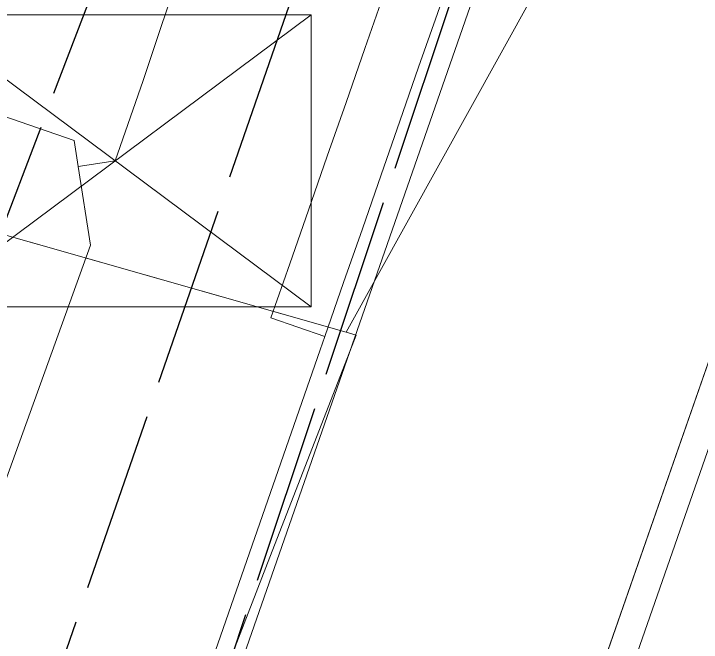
# Model space of a CAD drawing. Header units: metres. Extents: x 105014 to 106600, y 111320 to 118425.
# Drawn here: x 105895.129 to 105899.951, y 114669.139 to 114673.549 of the extents above; entities that cross this region are included whole.
import ezdxf

# ---------------------------------------------------------------- set-up
doc = ezdxf.new("R2010")
doc.units = ezdxf.units.M
doc.linetypes.add('DASHED', pattern=[1.524, 1.27, -0.254])
for name, color, linetype, lineweight in [('10-PAV-CICLORUTA', 76, 'CONTINUOUS', 18), ('20-EP-ZONA-DURA', 253, 'CONTINUOUS', 13), ('20-EP-ZONA-VERDE', 84, 'CONTINUOUS', 13), ('30-RED-ENEL-PROY', 1, 'DASHED', 25), ('30-RED-ETB-CAMARA', 151, 'CONTINUOUS', 13), ('30-RED-ETB-EXIST', 145, 'CONTINUOUS', 13), ('30-RED-MOVISTAR-PROY', 4, 'DASHED', 25), ('35-RH-ACUE-MENOR-PROY', 5, 'DASHED', 25), ('60-PREDIAL-LOTE', 42, 'CONTINUOUS', 13)]:
    doc.layers.add(name, color=color, linetype=linetype, lineweight=lineweight)

# ---------------------------------------------------------------- blocks, each defined once
blk = doc.blocks.new('CAM_ETB_T_13')
for p, q in [((-1.375, -1.025), (1.375, 1.025)), ((-1.375, 1.025), (1.375, -1.025))]:
    blk.add_line(p, q)
blk.add_lwpolyline([(-1.375, -1.025), (1.375, -1.025), (1.375, 1.025), (-1.375, 1.025)], close=True)

msp = doc.modelspace()

# ---------------------------------------------------------------- linework, layer by layer
at = {"layer": '10-PAV-CICLORUTA'}
for points in [[(105901.1423, 114683.4825), (105901.3685, 114681.5125), (105901.5059, 114680.3153), (105901.5735, 114679.5796), (105901.6025, 114679.0165), (105901.6028, 114677.9291), (105901.4668, 114676.3052), (105901.115, 114674.4867), (105901.115, 114674.4867), (105900.8225, 114673.4593), (105900.8185, 114673.4607), (105900.7005, 114673.1107), (105896.2763, 114660.4181)], [(105895.7233, 114666.1233), (105898.4355, 114673.9043), (105898.5545, 114674.2595), (105898.6575, 114674.5956), (105898.8998, 114675.5498), (105899.0228, 114676.1919), (105899.1813, 114677.5518), (105899.2117, 114678.4808), (105899.1495, 114679.7759), (105899.0265, 114680.8635), (105898.9178, 114681.8166), (105898.7966, 114682.8706)]]:
    msp.add_lwpolyline(points, dxfattribs=at)
at = {"layer": '20-EP-ZONA-DURA'}
msp.add_lwpolyline([(105897.7229, 114673.6827), (105897.5911, 114673.3051), (105897.4595, 114672.9273), (105897.3279, 114672.5497), (105897.1961, 114672.1719), (105897.0645, 114671.7943), (105896.9327, 114671.4165), (105897.3106, 114671.2849), (105897.2777, 114671.1901), (105895.5699, 114666.2787)], dxfattribs=at)
at = {"layer": '20-EP-ZONA-VERDE'}
for points in [[(105898.5545, 114674.2595), (105898.4355, 114673.9043), (105895.7233, 114666.1233), (105895.5367, 114666.1843), (105895.5699, 114666.2787), (105897.2777, 114671.1901), (105897.3106, 114671.2849), (105897.4422, 114671.6624), (105897.574, 114672.0403), (105897.7056, 114672.4179), (105897.8372, 114672.7957), (105897.9689, 114673.1733), (105898.1006, 114673.5511), (105898.2322, 114673.9287), (105898.2467, 114673.9703), (105898.308, 114674.1476), (105898.3639, 114674.3065), (105898.3599, 114674.3079), (105898.3659, 114674.3261), (105898.5545, 114674.2595)], [(105900.8225, 114673.4593), (105901.0073, 114673.3941), (105900.8893, 114673.0447), (105896.4653, 114660.3527), (105896.2765, 114660.4185), (105900.7005, 114673.1107), (105900.8185, 114673.4607), (105900.8225, 114673.4593)], [(105901.7655, 114673.1265), (105901.6993, 114672.9378), (105901.0697, 114671.1401), (105897.2003, 114660.0967), (105896.4653, 114660.3527), (105900.8893, 114673.0447), (105901.0073, 114673.3941), (105901.7655, 114673.1265)]]:
    msp.add_lwpolyline(points, close=True, dxfattribs=at)
msp.add_lwpolyline([(105898.1006, 114673.5511), (105897.9689, 114673.1733), (105897.8372, 114672.7957), (105897.7056, 114672.4179), (105897.574, 114672.0403), (105897.4422, 114671.6624), (105897.3106, 114671.2849), (105896.9327, 114671.4165), (105897.0645, 114671.7943), (105897.1961, 114672.1719), (105897.3279, 114672.5497), (105897.4595, 114672.9273), (105897.5911, 114673.3051), (105897.7229, 114673.6827)], dxfattribs=at)
at = {"layer": '30-RED-ENEL-PROY'}
msp.add_lwpolyline([(105890.5305, 114660.1731), (105899.9015, 114684.7853)], dxfattribs=at)
at = {"layer": '30-RED-ETB-EXIST'}
for points in [[(105895.841, 114672.517), (105896.037, 114673.081), (105908.086, 114709.148)], [(105889.56, 114674.734), (105895.554, 114672.659), (105895.582, 114672.477), (105895.841, 114672.517)], [(105891.269, 114659.807), (105891.497, 114660.359), (105895.667, 114671.926), (105895.582, 114672.477), (105895.841, 114672.517)]]:
    msp.add_lwpolyline(points, dxfattribs=at)
at = {"layer": '30-RED-MOVISTAR-PROY'}
msp.add_lwpolyline([(105887.6591, 114642.1127), (105912.1241, 114715.3151), (105916.4516, 114756.2001)], dxfattribs=at)
at = {"layer": '35-RH-ACUE-MENOR-PROY'}
msp.add_lwpolyline([(105919.1032, 114816.3456), (105918.6763, 114759.2684), (105918.3564, 114756.308), (105918.2622, 114755.4133), (105916.8481, 114742.2491), (105916.6484, 114740.3895), (105916.4785, 114738.8081), (105913.2255, 114729.2295), (105905.9011, 114707.6623), (105897.9173, 114684.1534), (105899.5464, 114680.8043), (105891.2793, 114656.8825), (105891.0462, 114656.2059), (105887.9453, 114647.2324), (105881.7102, 114629.1887), (105881.307, 114626.2492), (105869.7933, 114594.6801), (105864.9284, 114583.8179), (105861.1542, 114573.0061), (105858.6831, 114565.9326), (105858.2178, 114564.4958), (105858.0017, 114563.4544), (105855.3717, 114550.7855), (105854.0168, 114544.2587)], dxfattribs=at)
at = {"layer": '60-PREDIAL-LOTE'}
for points in [[(105898.9857, 114674.0643), (105897.4612, 114671.3153), (105894.4304, 114672.1783), (105895.2971, 114674.5439), (105895.8341, 114676.0094), (105897.6654, 114681.0076), (105898.2394, 114682.5744), (105898.5189, 114682.4346), (105899.2562, 114681.9965), (105899.8352, 114681.5461), (105900.4057, 114681.039), (105900.8025, 114680.5468), (105901.2312, 114679.888), (105901.3763, 114679.5575), (105901.6661, 114678.8978), (105898.9857, 114674.0643)], [(105896.4447, 114671.6041), (105897.4609, 114671.3144), (105897.5301, 114671.2944), (105896.8982, 114669.663), (105896.526, 114668.702), (105893.237, 114660.2112), (105892.3371, 114657.8879), (105890.123, 114658.6838), (105888.4503, 114659.285), (105883.975, 114660.8936), (105875.1225, 114664.0754), (105875.4442, 114665.036), (105877.318, 114670.6306), (105877.7399, 114671.8901), (105879.5346, 114677.2488), (105890.0537, 114673.6681), (105894.4304, 114672.1783), (105896.4447, 114671.6041)]]:
    msp.add_lwpolyline(points, close=True, dxfattribs=at)

# ---------------------------------------------------------------- block references
at = {"layer": '30-RED-ETB-CAMARA'}
msp.add_blockref('CAM_ETB_T_13', (105895.841, 114672.517), dxfattribs=at)

doc.saveas('drawing.dxf')
